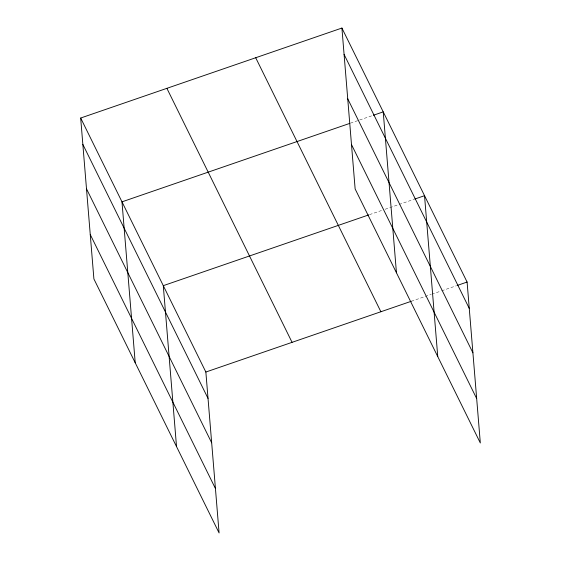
<?xml version="1.0" encoding="UTF-8"?>
<svg xmlns="http://www.w3.org/2000/svg" width="561" height="561" viewBox="0 0 561 561"><rect width="100%" height="100%" fill="white"/><g stroke="black" fill="none" stroke-linecap="round" stroke-linejoin="round"><path stroke-width="0.42" stroke-dasharray="2.81 2.1" d="M350.38 123.182L372.553 115.545M369.524 214.639L381.838 210.396M385.119 209.267L398.261 204.744M399.081 204.456L413.857 199.365M411.262 301.285L430.967 294.497M431.788 294.209L440.82 291.103M441.64 290.822L456.423 285.731"/><path stroke-width="0.84" d="M80.679 118.027L205.859 372.034L219.085 532.95L93.904 278.95L80.679 118.027L341.915 28.05L467.096 282.05L480.321 442.973L355.141 188.966L341.915 28.05M349.559 123.462L121.982 201.848L135.215 362.771M373.374 115.264L383.226 111.87L396.452 272.786M368.703 214.919L163.293 285.668L176.526 446.591M414.677 199.085L424.53 195.691L437.762 356.607M205.859 372.034L411.262 301.285M457.243 285.444L467.096 282.05M344.082 54.417L469.262 308.424M347.736 98.82L472.909 352.82M351.495 144.57L476.675 398.569M255.704 57.741L380.884 311.748M166.883 88.336L292.064 342.336M82.846 144.401L208.026 398.401M86.492 188.798L211.672 442.804M90.258 234.547L215.438 488.547"/></g></svg>
